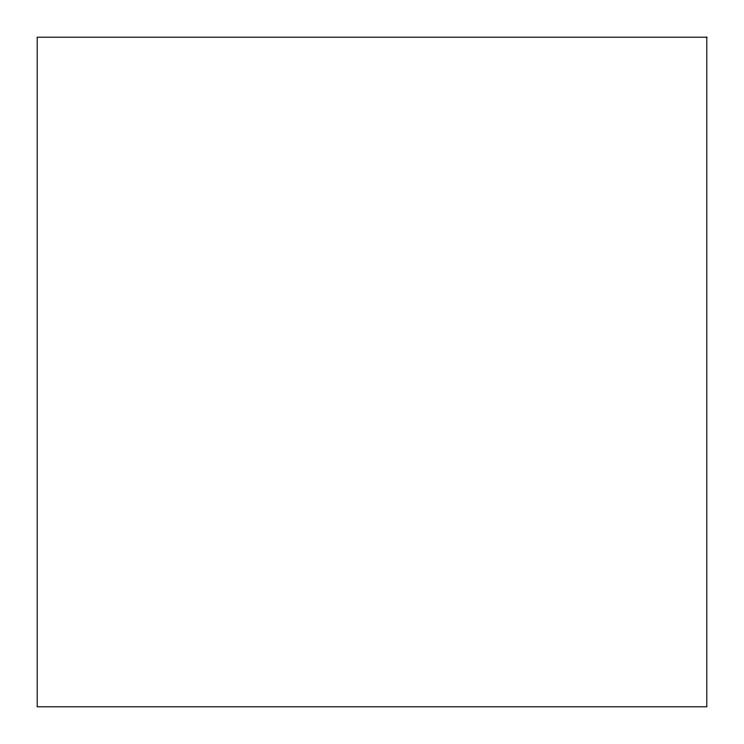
<?xml version="1.0" encoding="UTF-8"?>
<svg xmlns="http://www.w3.org/2000/svg" width="744" height="744" viewBox="0 0 744 744"><rect width="100%" height="100%" fill="white"/><g stroke="black" fill="none" stroke-linecap="round" stroke-linejoin="round"><path stroke-width="1.12" d="M706.8 37.2L37.2 37.2L37.2 706.8L706.8 706.8L706.8 37.2"/></g></svg>
